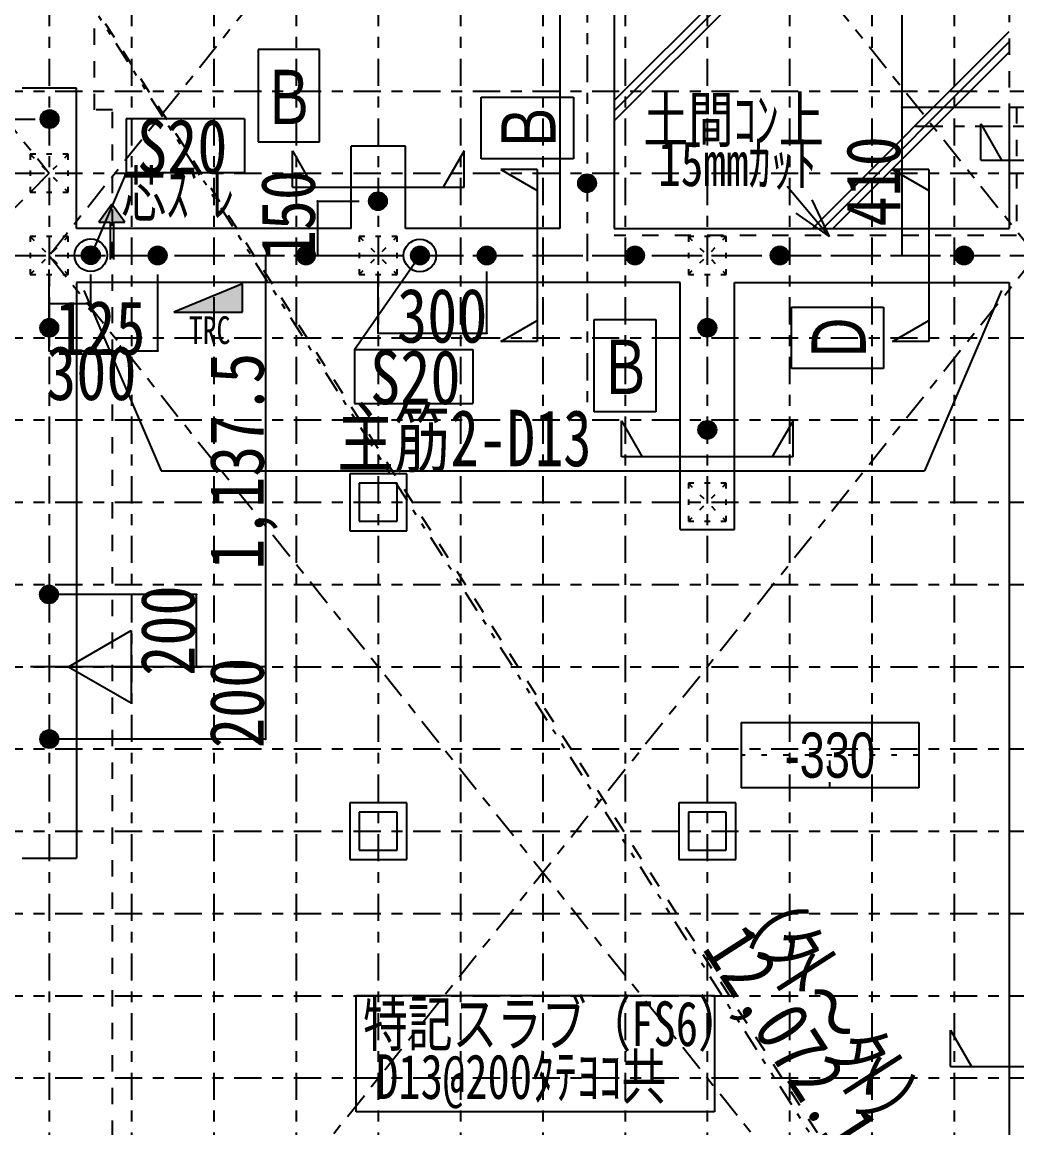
# Model space of a CAD drawing. Header units: millimetres. Extents: x 2414 to 2906, y 1861 to 2205.
# Drawn here: x 2595.8 to 2650.9, y 1960 to 2021.2 of the extents above; entities that cross this region are included whole.
import ezdxf
from ezdxf.enums import TextEntityAlignment as Align

# ---------------------------------------------------------------- set-up
doc = ezdxf.new("R2010")
doc.units = ezdxf.units.MM
for name, pattern in [('jw-line02', [1.2, 0.3, -0.6, 0.3]), ('jw-line03', [9.000000000000002, 0.8999999999999999, -0.8999999999999999, 0.8999999999999999, -0.8999999999999999, 0.8999999999999999, -0.8999999999999999, 0.8999999999999999, -0.8999999999999999, 0.8999999999999999, -0.8999999999999999]), ('jw-line05', [4.800000000000001, 1.5, -0.6, 0.6, -0.6, 1.5]), ('jw-line07', [4.8, 1.2, -0.6, 0.3, -0.6, 0.3, -0.6, 1.2]), ('jw-line09', [1.2, 0.3, -0.8999999999999999]), ('jw-lineS01', [0])]:
    doc.linetypes.add(name, pattern=pattern)
for name, color, linetype in [('8-0', 7, 'Continuous'), ('8-1', 7, 'Continuous'), ('8-2', 7, 'Continuous'), ('8-3', 7, 'Continuous'), ('8-4', 7, 'Continuous'), ('8-9', 7, 'Continuous'), ('8-A', 7, 'Continuous'), ('8-B', 7, 'Continuous'), ('8-C', 7, 'Continuous'), ('8-D', 7, 'Continuous'), ('8-F', 7, 'Continuous'), ('F-4', 7, 'Continuous')]:
    doc.layers.add(name, color=color, linetype=linetype)
doc.styles.add('HGｺﾞｼｯｸM', font='', dxfattribs={"height": 0.2})
doc.styles.add('ＭＳ ゴシック', font='', dxfattribs={"height": 0.2})
doc.styles.get('HGｺﾞｼｯｸM').set_extended_font_data('HGｺﾞｼｯｸM')
doc.styles.get('ＭＳ ゴシック').set_extended_font_data('MS Gothic')

msp = doc.modelspace()

# ---------------------------------------------------------------- linework, layer by layer
at = {"layer": '8-0', "color": 7, "linetype": 'jw-line03'}
for p, q in [((2653.431845929085, 1938.548312169221), (2523.031845929085, 2141.748312169218)), ((2650.431845929086, 2036.498312169216), (2650.431845929086, 2016.498312169216))]:
    msp.add_line(p, q, dxfattribs=at)
at = {"layer": '8-0', "color": 7, "linetype": 'jw-line07'}
msp.add_line((2651.931845929085, 1940.048312169221), (2524.531845929085, 2140.248312169218), dxfattribs=at)
at = {"layer": '8-0', "color": 7, "linetype": 'jw-line05'}
for p, q in [((2524.531845929086, 2103.848312169216), (2597.331845929084, 2012.848312169216)), ((2651.931845929085, 2076.548312169217), (2597.331845929085, 2008.298312169217)), ((2597.331845929085, 2076.548312169217), (2651.93184592908, 2008.298312169217)), ((2597.331845929084, 2012.848312169216), (2524.531845929085, 1940.048312169217)), ((2597.331845929091, 1940.048312169222), (2651.931845929085, 2008.298312169215)), ((2597.331845929085, 2008.298312169217), (2651.931845929089, 1940.048312169221))]:
    msp.add_line(p, q, dxfattribs=at)
at = {"layer": '8-0', "color": 4, "linetype": 'Continuous'}
for p, q in [((2644.49918327336, 2036.498312169216), (2644.49918327336, 2016.498312169216)), ((2644.49918327336, 2016.498312169216), (2649.931845929085, 2016.498312169216)), ((2644.49918327336, 2016.498312169216), (2644.49918327336, 2008.298312169217)), ((2612.178321479536, 2011.298312177709), (2612.178321479536, 2008.298312288596)), ((2609.297112175499, 2008.298312169217), (2609.297112175499, 1985.548312169221)), ((2599.631845726908, 2005.626893353984), (2597.331845988751, 2005.626893353984)), ((2605.47984113362, 1989.548312169995), (2597.81184592965, 1989.548312169995)), ((2605.47984113362, 1985.548312169221), (2605.47984113362, 1989.548312169995)), ((2609.297112175499, 1985.548312169221), (2597.831845929085, 1985.548312169221)), ((2609.297112175499, 1985.548312169221), (2609.297112175499, 1981.548312168446)), ((2609.297112175499, 1981.548312168446), (2597.831845928522, 1981.548312168446))]:
    msp.add_line(p, q, dxfattribs=at)
at = {"layer": '8-0', "color": 212, "linetype": 'Continuous'}
for p, q in [((2598.831845930246, 2017.548312167991), (2595.831845930246, 2017.548312167991)), ((2617.031845929085, 2014.348312169216), (2614.031845929085, 2014.348312169216))]:
    msp.add_line(p, q, dxfattribs=at)
at = {"layer": '8-0', "color": 7, "linetype": 'Continuous'}
for p, q in [((2638.153099904608, 2012.126606836534), (2640.489878815357, 2009.341742174552)), ((2640.489878815357, 2009.341742174552), (2639.538987726441, 2011.38093469538)), ((2640.489878815357, 2009.341742174552), (2638.646786715706, 2010.632289156341)), ((2599.251193090485, 2006.354016435892), (2603.52717708443, 1996.385383371276)), ((2650.012498767687, 2006.35401643589), (2645.736514773743, 1996.385383371276))]:
    msp.add_line(p, q, dxfattribs=at)
for p in [(2644.49918327336, 2016.498312169216), (2612.178321479536, 2011.298312177709), (2609.297112175499, 2008.298312169217), (2612.178321479536, 2008.29831216922), (2612.178321479536, 2008.298312169211), (2644.49918327336, 2008.298312169217), (2599.631845747001, 2005.626893353984), (2605.47984113362, 1989.548312169995), (2605.47984113362, 1985.548312169221), (2609.297112175499, 1985.548312169221), (2609.297112175499, 1981.548312168446)]:
    msp.add_point(p, dxfattribs=at)
at = {"layer": '8-2', "color": 1, "linetype": 'jw-lineS01'}
for p, q in [((2608.127089279158, 2015.867919260844), (2601.587915146048, 2015.867919260844)), ((2614.225073910783, 2003.106713236884), (2620.764248043893, 2003.106713236884))]:
    msp.add_line(p, q, dxfattribs=at)
at = {"layer": '8-2', "color": 1, "linetype": 'Continuous'}
for p, q in [((2601.587915146048, 2015.867919260844), (2601.587915146048, 2012.867919260844)), ((2608.127089279158, 2015.867919260844), (2608.127089279158, 2012.867919260844)), ((2601.587915146048, 2012.867919260844), (2599.631845687339, 2008.298312169217)), ((2608.127089279158, 2012.867919260844), (2601.587915146048, 2012.867919260844)), ((2614.225073910783, 2003.106713236884), (2617.831845650135, 2008.298312169217)), ((2614.225073910783, 2003.106713236884), (2614.225073910783, 2000.106713236884)), ((2620.764248043893, 2003.106713236884), (2620.764248043893, 2000.106713236884)), ((2614.225073910783, 2000.106713236884), (2620.764248043893, 2000.106713236884))]:
    msp.add_line(p, q, dxfattribs=at)
at = {"layer": '8-2', "color": 3, "linetype": 'Continuous'}
for p, q in [((2598.401845929082, 1985.548312169221), (2601.865967611386, 1987.548314879277)), ((2601.865967611386, 1987.548314879277), (2601.865967611386, 1983.548274464106)), ((2598.401845929082, 1985.548312169221), (2601.865967611386, 1983.548274464106))]:
    msp.add_line(p, q, dxfattribs=at)
at = {"layer": '8-2', "color": 212, "linetype": 'Continuous'}
msp.add_line((2601.865967611386, 1985.548312169221), (2596.297228836331, 1985.548312169221), dxfattribs=at)
at = {"layer": '8-3', "color": 2, "linetype": 'jw-line02'}
for p, q in [((2598.381845929085, 2013.898312169217), (2596.281845929085, 2013.898312169217)), ((2596.281845929085, 2013.898312169217), (2596.281845929085, 2011.798312169217)), ((2596.281845929085, 2011.798312169217), (2598.381845929085, 2013.898312169217)), ((2596.281845929085, 2013.898312169217), (2598.381845929085, 2011.798312169217)), ((2598.381845929085, 2011.798312169217), (2598.381845929085, 2013.898312169217)), ((2596.281845929085, 2011.798312169217), (2598.381845929085, 2011.798312169217)), ((2598.381845929085, 2009.348312169216), (2596.281845929085, 2009.348312169216)), ((2596.281845929085, 2009.348312169216), (2596.281845929085, 2007.248312169218)), ((2596.281845929085, 2007.248312169218), (2598.381845929085, 2009.348312169216)), ((2596.281845929085, 2009.348312169216), (2598.381845929085, 2007.248312169218)), ((2598.381845929085, 2007.248312169218), (2598.381845929085, 2009.348312169216)), ((2616.581845929085, 2009.348312169216), (2614.481845929085, 2009.348312169216)), ((2614.481845929085, 2009.348312169216), (2614.481845929085, 2007.248312169218)), ((2614.481845929085, 2007.248312169218), (2616.581845929085, 2009.348312169216)), ((2614.481845929085, 2009.348312169216), (2616.581845929085, 2007.248312169218)), ((2616.581845929085, 2007.248312169218), (2616.581845929085, 2009.348312169216)), ((2634.781845929085, 2009.348312169216), (2632.681845929086, 2009.348312169216)), ((2632.681845929086, 2009.348312169216), (2632.681845929086, 2007.248312169218)), ((2632.681845929086, 2007.248312169218), (2634.781845929085, 2009.348312169216)), ((2632.681845929086, 2009.348312169216), (2634.781845929085, 2007.248312169218)), ((2634.781845929085, 2007.248312169218), (2634.781845929085, 2009.348312169216)), ((2596.281845929085, 2007.248312169218), (2598.381845929085, 2007.248312169218)), ((2614.481845929085, 2007.248312169218), (2616.581845929085, 2007.248312169218)), ((2632.681845929086, 2007.248312169218), (2634.781845929085, 2007.248312169218)), ((2634.781845929085, 1995.698312169217), (2632.681845929086, 1995.698312169217)), ((2632.681845929086, 1995.698312169217), (2632.681845929086, 1993.598312169216)), ((2632.681845929086, 1993.598312169216), (2634.781845929085, 1995.698312169217)), ((2632.681845929086, 1995.698312169217), (2634.781845929085, 1993.598312169216)), ((2634.781845929085, 1993.598312169216), (2634.781845929085, 1995.698312169217)), ((2632.681845929086, 1993.598312169216), (2634.781845929085, 1993.598312169216))]:
    msp.add_line(p, q, dxfattribs=at)
at = {"layer": '8-3', "color": 3, "linetype": 'Continuous'}
for p, q in [((2635.595525021843, 1982.459808679637), (2645.42249464312, 1982.459808679637)), ((2635.595525021843, 1982.459808679637), (2635.595525021843, 1978.85358155701)), ((2635.595525021843, 1982.459808679637), (2645.42249464312, 1982.459808679637)), ((2635.595525021843, 1982.459808679637), (2635.595525021843, 1978.85358155701)), ((2635.595525021843, 1982.459808679637), (2645.42249464312, 1982.459808679637)), ((2635.595525021843, 1982.459808679637), (2635.595525021843, 1978.85358155701)), ((2635.595525021843, 1982.459808679637), (2645.42249464312, 1982.459808679637)), ((2635.595525021843, 1982.459808679637), (2635.595525021843, 1978.85358155701)), ((2645.42249464312, 1982.459808679637), (2645.42249464312, 1978.85358155701)), ((2645.42249464312, 1982.459808679637), (2645.42249464312, 1978.85358155701)), ((2645.42249464312, 1982.459808679637), (2645.42249464312, 1978.85358155701)), ((2645.42249464312, 1982.459808679637), (2645.42249464312, 1978.85358155701)), ((2645.42249464312, 1978.85358155701), (2635.595525021843, 1978.85358155701)), ((2645.42249464312, 1978.85358155701), (2635.595525021843, 1978.85358155701)), ((2645.42249464312, 1978.85358155701), (2635.595525021843, 1978.85358155701)), ((2645.42249464312, 1978.85358155701), (2635.595525021843, 1978.85358155701))]:
    msp.add_line(p, q, dxfattribs=at)
at = {"layer": '8-3', "color": 3, "linetype": 'jw-line09'}
for p, q in [((2640.509009832482, 1978.85358155701), (2640.509009832482, 1982.459808679637)), ((2640.509009832482, 1978.85358155701), (2640.509009832482, 1982.459808679637)), ((2640.509009832482, 1978.85358155701), (2640.509009832482, 1982.459808679637)), ((2640.509009832482, 1978.85358155701), (2640.509009832482, 1982.459808679637)), ((2645.42249464312, 1980.656695118322), (2635.595525021843, 1980.656695118322)), ((2645.42249464312, 1980.656695118322), (2635.595525021843, 1980.656695118322)), ((2645.42249464312, 1980.656695118322), (2635.595525021843, 1980.656695118322)), ((2645.42249464312, 1980.656695118322), (2635.595525021843, 1980.656695118322))]:
    msp.add_line(p, q, dxfattribs=at)
at = {"layer": '8-4', "color": 212, "linetype": 'jw-line03'}
for p, q in [((2599.831845803865, 2016.348312169167), (2599.831845803865, 2106.348312043995)), ((2600.831845929033, 2016.348312169167), (2599.831845803865, 2016.348312169167)), ((2600.831845929033, 1941.548312169221), (2600.831845929033, 2016.348312169167))]:
    msp.add_line(p, q, dxfattribs=at)
at = {"layer": '8-4', "color": 212, "linetype": 'Continuous'}
for p, q in [((2625.581845929084, 2058.948312169218), (2625.581845929084, 2009.798312169217)), ((2628.581845929084, 2058.948312169218), (2628.581845929084, 2009.798312169217)), ((2598.831845929085, 2009.798312169217), (2598.831845929085, 2017.548312167991)), ((2650.431845929085, 2016.498312169216), (2650.431845929085, 2009.798312169217)), ((2650.431845929085, 2016.498312169216), (2653.431845929085, 2016.498312169216)), ((2614.031845929085, 2009.798312169217), (2614.031845929085, 2014.348312169216)), ((2617.031845929085, 2009.798312169217), (2617.031845929085, 2014.348312169216)), ((2614.031845929085, 2009.798312169217), (2598.831845929085, 2009.798312169217)), ((2625.581845929084, 2009.798312169217), (2617.031845929085, 2009.798312169217)), ((2628.581845929084, 2009.798312169217), (2650.431845929085, 2009.798312169217)), ((2632.231845929084, 2006.798312169217), (2598.831845929085, 2006.798312169217)), ((2598.831845929085, 2006.798312169217), (2598.831845929085, 1974.948312169215)), ((2632.231845929084, 1993.148312169216), (2632.231845929084, 2006.798312169217)), ((2635.231845929084, 2006.798312169217), (2650.431845929085, 2006.798312169217)), ((2635.231845929084, 1993.148312169216), (2635.231845929084, 2006.798312169217)), ((2650.431845929085, 2006.798312169217), (2650.431845929085, 1941.548312169221)), ((2632.231845929084, 1993.148312169216), (2635.231845929084, 1993.148312169216)), ((2595.831845929085, 1974.948312169215), (2598.831845929085, 1974.948312169215))]:
    msp.add_line(p, q, dxfattribs=at)
at = {"layer": '8-4', "color": 4, "linetype": 'Continuous'}
for p, q in [((2628.581845929084, 2016.871577422547), (2650.431845929086, 2038.711577422547)), ((2628.581845929084, 2016.305891997602), (2650.431845929086, 2038.1458919976)), ((2628.581845929084, 2015.740206572668), (2650.431845929086, 2037.580206572665)), ((2639.547095610336, 2009.798312169217), (2650.431845929086, 2020.683062487965)), ((2640.11278103528, 2009.798312169217), (2650.431845929086, 2020.117377063019)), ((2640.678466460215, 2009.798312169217), (2650.431845929086, 2019.551691638083)), ((2615.531845911976, 2003.997871169749), (2621.531845929085, 2003.997871169749)), ((2597.331845971641, 2003.030629536367), (2603.331845988751, 2003.030629536367))]:
    msp.add_line(p, q, dxfattribs=at)
at = {"layer": '8-4', "color": 14, "linetype": 'Continuous'}
for p, q in [((2600.800312801879, 2011.136868429528), (2600.08031280188, 2010.136868429528)), ((2601.520312801879, 2010.136868429528), (2600.800312801879, 2011.136868429528)), ((2600.08031280188, 2010.136868429528), (2600.700312801879, 2010.136868429528)), ((2600.700312801879, 2010.136868429528), (2600.700312801879, 2008.070626899859)), ((2600.90031280188, 2010.136868429528), (2601.520312801879, 2010.136868429528)), ((2600.90031280188, 2008.070626899859), (2600.90031280188, 2010.136868429528))]:
    msp.add_line(p, q, dxfattribs=at)
at = {"layer": '8-4', "color": 7, "linetype": 'Continuous'}
for p in [(2612.219648359443, 2008.298312228904), (2612.219648359443, 2008.298312228904), (2597.331845988751, 2005.626893353984), (2615.531845929085, 2003.997871169749), (2621.531845929085, 2003.997871169749), (2597.331845971643, 2003.030629536367), (2603.331845988751, 2003.030629536367)]:
    msp.add_point(p, dxfattribs=at)
at = {"layer": '8-4', "color": 14, "linetype": 'Continuous', "true_color": 0xaa0000}
for points in [[(2600.90031280188, 2010.136868429528), (2600.800312801879, 2011.136868429528), (2600.08031280188, 2010.136868429528)], [(2600.90031280188, 2010.136868429528), (2601.520312801879, 2010.136868429528), (2600.800312801879, 2011.136868429528)]]:
    msp.add_solid(points, dxfattribs=at)
at = {"layer": '8-9', "color": 4, "linetype": 'jw-line05'}
for p, q in [((2597.331845929085, 2157.786674356651), (2597.331845929085, 1920.180434611356)), ((2597.331845929084, 2157.786674356651), (2597.331845929084, 1920.180434611356)), ((2615.531845929085, 2157.786674356651), (2615.531845929085, 1920.180434611356)), ((2633.731845929084, 2157.786674356651), (2633.731845929084, 1920.180434611356)), ((2627.081845929084, 2075.489831637578), (2627.081845929084, 2000.002503740675)), ((2645.25038803236, 2015.448312169213), (2716.590583035314, 2015.448312169213)), ((2501.964680258223, 2012.848312169216), (2716.590583035314, 2012.848312169216)), ((2592.337926471558, 2008.298312169217), (2716.590583035314, 2008.298312169217)), ((2501.964680258223, 1994.648312169216), (2716.590583035314, 1994.648312169216)), ((2501.964680258223, 1994.648312169216), (2716.590583035314, 1994.648312169216)), ((2501.964680258223, 1976.448312169215), (2716.590583035314, 1976.448312169215))]:
    msp.add_line(p, q, dxfattribs=at)
at = {"layer": '8-9', "color": 8, "linetype": 'jw-line05'}
for p, q in [((2601.881845929084, 2157.786674356651), (2601.881845929084, 1920.180434611356)), ((2606.431845929084, 2157.786674356651), (2606.431845929084, 1920.180434611356)), ((2610.981845929084, 2157.786674356651), (2610.981845929084, 1920.180434611356)), ((2620.081845929083, 2157.786674356651), (2620.081845929083, 1920.180434611356)), ((2624.631845929083, 2157.786674356651), (2624.631845929083, 1920.180434611356)), ((2629.181845929086, 2157.786674356651), (2629.181845929086, 1920.180434611356)), ((2629.181845929082, 2157.786674356651), (2629.181845929082, 1920.180434611356)), ((2638.281845929083, 2157.786674356651), (2638.281845929083, 1920.180434611356)), ((2642.831845929083, 2157.786674356651), (2642.831845929083, 1920.180434611356)), ((2647.381845929084, 2157.786674356651), (2647.381845929084, 1920.180434611356)), ((2501.964680258223, 2017.398312169216), (2716.590583035314, 2017.398312169216)), ((2501.964680258223, 2008.298312169217), (2716.590583035314, 2008.298312169217)), ((2501.964680258223, 2003.748312169218), (2716.590583035314, 2003.748312169218)), ((2501.964680258223, 1999.198312169215), (2716.590583035314, 1999.198312169215)), ((2501.964680258223, 1990.098312169216), (2716.590583035314, 1990.098312169216)), ((2501.964680258223, 1985.548312169221), (2716.590583035314, 1985.548312169221)), ((2501.964680258223, 1980.998312169214), (2716.590583035314, 1980.998312169214)), ((2501.964680258223, 1971.898312169216), (2716.590583035314, 1971.898312169216)), ((2501.964680258223, 1967.348312169213), (2716.590583035314, 1967.348312169213)), ((2501.964680258223, 1962.798312169213), (2716.590583035314, 1962.798312169213))]:
    msp.add_line(p, q, dxfattribs=at)
at = {"layer": '8-A', "color": 7, "linetype": 'jw-line03'}
for p, q in [((2650.82625229517, 2016.498312169216), (2650.82625229517, 2009.403905803122)), ((2650.82625229517, 2009.403905803122), (2628.581845929084, 2009.403905803122))]:
    msp.add_line(p, q, dxfattribs=at)
at = {"layer": '8-B', "color": 7, "linetype": 'Continuous'}
msp.add_line((2603.52717708443, 1996.385383371276), (2645.736514773743, 1996.385383371276), dxfattribs=at)
at = {"layer": '8-C', "color": 7, "linetype": 'Continuous'}
for p, q in [((2612.281845929081, 2019.686539237522), (2608.881845929083, 2019.686539237522)), ((2608.881845929083, 2019.686539237522), (2608.881845929083, 2014.586539237524)), ((2612.281845929081, 2014.586539237524), (2612.281845929081, 2019.686539237522)), ((2621.220663810055, 2013.650133347542), (2621.220663810055, 2017.05013334754)), ((2621.220663810055, 2017.05013334754), (2626.320663810053, 2017.05013334754)), ((2626.320663810053, 2017.05013334754), (2626.320663810053, 2013.650133347542)), ((2608.881845929083, 2014.586539237524), (2612.281845929081, 2014.586539237524)), ((2626.320663810053, 2013.650133347542), (2621.220663810055, 2013.650133347542)), ((2638.379493645108, 2002.048312169221), (2638.379493645108, 2005.448312169218)), ((2638.379493645108, 2005.448312169218), (2643.479493645106, 2005.448312169218)), ((2643.479493645106, 2005.448312169218), (2643.479493645106, 2002.048312169221)), ((2627.481845929088, 1999.650664452423), (2627.481845929088, 2004.750664452421)), ((2627.481845929088, 2004.750664452421), (2630.881845929086, 2004.750664452421)), ((2630.881845929086, 2004.750664452421), (2630.881845929086, 1999.650664452423)), ((2643.479493645106, 2002.048312169221), (2638.379493645108, 2002.048312169221)), ((2630.881845929086, 1999.650664452423), (2627.481845929088, 1999.650664452423)), ((2614.311566366332, 1967.360265776093), (2634.121523506433, 1967.360265776093)), ((2614.311566366332, 1960.930909139192), (2614.311566366332, 1967.360265776093)), ((2634.121523506433, 1967.360265776093), (2634.121523506433, 1960.930909139192)), ((2634.121523506433, 1960.930909139192), (2614.311566366332, 1960.930909139192))]:
    msp.add_line(p, q, dxfattribs=at)
at = {"layer": '8-C', "color": 3, "linetype": 'Continuous'}
for p, q in [((2648.857606999165, 2013.576448525978), (2648.857606999165, 2015.576448525978)), ((2648.857606999165, 2015.576448525978), (2650.012307537545, 2013.576448525978)), ((2610.781845929085, 2014.087185724266), (2611.936546467465, 2012.087185724266)), ((2610.781845929085, 2012.087185724266), (2610.781845929085, 2014.087185724266)), ((2620.281845929085, 2014.087185724266), (2619.127145390705, 2012.087185724266)), ((2620.281845929085, 2012.087185724266), (2620.281845929085, 2014.087185724266)), ((2648.857606999165, 2013.576448525978), (2656.681845929083, 2013.576448525978)), ((2622.312338899152, 2013.048312169217), (2624.312338899152, 2011.893611630837)), ((2624.312338899152, 2013.048312169217), (2622.312338899152, 2013.048312169217)), ((2624.312338899152, 2013.048312169217), (2624.312338899152, 2003.548312169217)), ((2643.978847158365, 2013.048312169217), (2645.978847158365, 2011.893611630837)), ((2645.978847158365, 2013.048312169217), (2643.978847158365, 2013.048312169217)), ((2645.978847158365, 2013.048312169217), (2645.978847158365, 2003.548312169217)), ((2610.781845929085, 2012.087185724266), (2620.281845929085, 2012.087185724266)), ((2622.312338899152, 2003.548312169217), (2624.312338899152, 2004.703012707597)), ((2643.978847158365, 2003.548312169217), (2645.978847158365, 2004.703012707597)), ((2624.312338899152, 2003.548312169217), (2622.312338899152, 2003.548312169217)), ((2645.978847158365, 2003.548312169217), (2643.978847158365, 2003.548312169217)), ((2628.981845929084, 1999.151310939165), (2630.136546467464, 1997.151310939165)), ((2628.981845929084, 1997.151310939165), (2628.981845929084, 1999.151310939165)), ((2638.481845929084, 1999.151310939165), (2637.327145390704, 1997.151310939165)), ((2638.481845929084, 1997.151310939165), (2638.481845929084, 1999.151310939165)), ((2638.481845929084, 1997.151310939165), (2628.981845929084, 1997.151310939165)), ((2647.181845929083, 1963.43202804328), (2647.181845929083, 1965.43202804328)), ((2647.181845929083, 1965.43202804328), (2648.336546467463, 1963.43202804328)), ((2647.181845929083, 1963.43202804328), (2656.681845929083, 1963.43202804328))]:
    msp.add_line(p, q, dxfattribs=at)
at = {"layer": '8-D', "color": 7, "linetype": 'Continuous'}
for p, q in [((2617.106845929085, 1996.223312169216), (2613.956845929085, 1996.223312169216)), ((2613.956845929085, 1996.223312169216), (2613.956845929085, 1993.073312169217)), ((2617.106845929085, 1993.073312169217), (2617.106845929085, 1996.223312169216)), ((2616.581845929085, 1995.698312169217), (2614.481845929085, 1995.698312169217)), ((2614.481845929085, 1995.698312169217), (2614.481845929085, 1993.598312169216)), ((2616.581845929085, 1993.598312169216), (2616.581845929085, 1995.698312169217)), ((2614.481845929085, 1993.598312169216), (2616.581845929085, 1993.598312169216)), ((2613.956845929085, 1993.073312169217), (2617.106845929085, 1993.073312169217)), ((2617.106845929085, 1978.023312169217), (2613.956845929085, 1978.023312169217)), ((2613.956845929085, 1978.023312169217), (2613.956845929085, 1974.873312169218)), ((2617.106845929085, 1974.873312169218), (2617.106845929085, 1978.023312169217)), ((2635.306845929086, 1978.023312169217), (2632.156845929085, 1978.023312169217)), ((2632.156845929085, 1978.023312169217), (2632.156845929085, 1974.873312169218)), ((2635.306845929086, 1974.873312169218), (2635.306845929086, 1978.023312169217)), ((2616.581845929085, 1977.498312169218), (2614.481845929085, 1977.498312169218)), ((2614.481845929085, 1977.498312169218), (2614.481845929085, 1975.398312169217)), ((2616.581845929085, 1975.398312169217), (2616.581845929085, 1977.498312169218)), ((2634.781845929085, 1977.498312169218), (2632.681845929086, 1977.498312169218)), ((2632.681845929086, 1977.498312169218), (2632.681845929086, 1975.398312169217)), ((2634.781845929085, 1975.398312169217), (2634.781845929085, 1977.498312169218)), ((2614.481845929085, 1975.398312169217), (2616.581845929085, 1975.398312169217)), ((2632.681845929086, 1975.398312169217), (2634.781845929085, 1975.398312169217)), ((2613.956845929085, 1974.873312169218), (2617.106845929085, 1974.873312169218)), ((2632.156845929085, 1974.873312169218), (2635.306845929086, 1974.873312169218))]:
    msp.add_line(p, q, dxfattribs=at)
at = {"layer": '8-F', "color": 4, "linetype": 'Continuous'}
for p, q in [((2592.001196238423, 2015.848312183583), (2596.553754281101, 2015.848312183583)), ((2592.001196238423, 2012.848312294459), (2596.553754281101, 2012.848312294459)), ((2592.001196238423, 2012.848312175093), (2596.553754281101, 2012.848312175093)), ((2592.001196238423, 2012.848312175084), (2596.553754281101, 2012.848312175084)), ((2612.178321479536, 2011.298312177709), (2614.481845929087, 2011.298312177709)), ((2612.178321479536, 2008.298312288585), (2614.481845929087, 2008.298312288585)), ((2612.178321479536, 2008.29831216922), (2614.481845929087, 2008.29831216922)), ((2612.178321479536, 2008.298312169211), (2614.481845929087, 2008.298312169211)), ((2597.331845929061, 2004.28173855747), (2597.331845929061, 2007.520220527074)), ((2597.331845988751, 2003.030629536367), (2597.331845988751, 2007.242632634475)), ((2599.631845726908, 2005.626893353984), (2599.631845726908, 2007.242632634475)), ((2603.331845988751, 2003.030629536367), (2603.331845988751, 2007.242632634475)), ((2615.531845929085, 2003.997871169749), (2615.531845929085, 2007.418123651755)), ((2621.531845929085, 2003.997871169749), (2621.531845929085, 2007.418123651752))]:
    msp.add_line(p, q, dxfattribs=at)
at = {"layer": '8-F', "color": 1, "linetype": 'Continuous', "true_color": 0xff0000}
for points, const_width in [([(2597.60184593021, 2015.848312167979, 1), (2597.10184593021, 2015.848312167979, 1)], 0.4999999999999999), ([(2597.601845930206, 2015.848312167979, 1), (2597.101845930206, 2015.848312167979, 1)], 0.4999999999999999), ([(2597.60184593021, 2015.848312167979, 1), (2597.10184593021, 2015.848312167979, 1)], 0.4999999999999999), ([(2597.601845930206, 2015.848312167979, 1), (2597.101845930206, 2015.848312167979, 1)], 0.4999999999999999), ([(2597.601845930253, 2015.848312167987, 1), (2597.101845930253, 2015.848312167987, 1)], 0.5000000000000002), ([(2597.60184593025, 2015.848312167987, 1), (2597.10184593025, 2015.848312167987, 1)], 0.5000000000000001), ([(2597.601845930253, 2015.848312167987, 1), (2597.101845930253, 2015.848312167987, 1)], 0.5000000000000002), ([(2597.60184593025, 2015.848312167987, 1), (2597.10184593025, 2015.848312167987, 1)], 0.5000000000000001), ([(2627.331845929647, 2012.298312169992, 1), (2626.831845929647, 2012.298312169992, 1)], 0.4999999999999999), ([(2627.331845929647, 2012.298312169988, 1), (2626.831845929647, 2012.298312169988, 1)], 0.4999999999999999), ([(2627.331845929647, 2012.298312169992, 1), (2626.831845929647, 2012.298312169992, 1)], 0.4999999999999999), ([(2627.331845929649, 2012.298312169988, 1), (2626.831845929649, 2012.298312169988, 1)], 0.4999999999999999), ([(2627.331845929656, 2012.298312170036, 1), (2626.831845929656, 2012.298312170036, 1)], 0.5000000000000001), ([(2627.331845929656, 2012.298312170032, 1), (2626.831845929656, 2012.298312170032, 1)], 0.4999999999999999), ([(2627.331845929656, 2012.298312170036, 1), (2626.831845929656, 2012.298312170036, 1)], 0.5000000000000001), ([(2627.331845929656, 2012.298312170032, 1), (2626.831845929656, 2012.298312170032, 1)], 0.4999999999999999), ([(2615.761845927967, 2011.298312167972, 1), (2615.261845927967, 2011.298312167972, 1)], 0.4999999999999998), ([(2615.761845927971, 2011.298312167972, 1), (2615.261845927971, 2011.298312167972, 1)], 0.4999999999999999), ([(2615.761845927967, 2011.298312167972, 1), (2615.261845927967, 2011.298312167972, 1)], 0.4999999999999998), ([(2615.761845927971, 2011.298312167972, 1), (2615.261845927971, 2011.298312167972, 1)], 0.4999999999999999), ([(2615.761845927924, 2011.298312167979, 1), (2615.261845927924, 2011.298312167979, 1)], 0.5000000000000003), ([(2615.761845927927, 2011.298312167979, 1), (2615.261845927927, 2011.298312167979, 1)], 0.5000000000000001), ([(2615.761845927924, 2011.298312167979, 1), (2615.261845927924, 2011.298312167979, 1)], 0.5000000000000003), ([(2615.761845927927, 2011.298312167979, 1), (2615.261845927927, 2011.298312167979, 1)], 0.5000000000000001), ([(2599.881845709843, 2008.312043552974, 1), (2599.381845709843, 2008.312043552974, 1)], 0.4999999999999998), ([(2603.581845929093, 2008.298312497899, 1), (2603.081845929093, 2008.298312497899, 1)], 0.5000000000000001), ([(2603.581845929093, 2008.298312497899, 1), (2603.081845929093, 2008.298312497899, 1)], 0.5000000000000001), ([(2603.581845929093, 2008.298312497899, 1), (2603.081845929093, 2008.298312497899, 1)], 0.5000000000000001), ([(2611.78184592831, 2008.298312169781, 1), (2611.28184592831, 2008.298312169781, 1)], 0.4999999999999999), ([(2611.781845928313, 2008.298312169781, 1), (2611.281845928313, 2008.298312169781, 1)], 0.4999999999999999), ([(2611.78184592831, 2008.298312169781, 1), (2611.28184592831, 2008.298312169781, 1)], 0.4999999999999999), ([(2611.781845928313, 2008.298312169783, 1), (2611.281845928313, 2008.298312169783, 1)], 0.4999999999999999), ([(2611.781845928266, 2008.29831216979, 1), (2611.281845928266, 2008.29831216979, 1)], 0.5000000000000001), ([(2611.78184592827, 2008.29831216979, 1), (2611.28184592827, 2008.29831216979, 1)], 0.4999999999999999), ([(2611.781845928266, 2008.29831216979, 1), (2611.281845928266, 2008.29831216979, 1)], 0.5000000000000001), ([(2611.78184592827, 2008.29831216979, 1), (2611.28184592827, 2008.29831216979, 1)], 0.4999999999999999), ([(2618.081845650135, 2008.298312169497, 1), (2617.581845650135, 2008.298312169497, 1)], 0.5000000000000003), ([(2618.081845650135, 2008.298312169497, 1), (2617.581845650135, 2008.298312169497, 1)], 0.5000000000000003), ([(2618.081845650135, 2008.298312169497, 1), (2617.581845650135, 2008.298312169497, 1)], 0.5000000000000003), ([(2621.781845929089, 2008.298312498176, 1), (2621.281845929089, 2008.298312498176, 1)], 0.5000000000000002), ([(2621.781845929089, 2008.298312498176, 1), (2621.281845929089, 2008.298312498176, 1)], 0.5000000000000002), ([(2621.781845929089, 2008.298312498176, 1), (2621.281845929089, 2008.298312498176, 1)], 0.5000000000000002), ([(2629.981845928309, 2008.298312169781, 1), (2629.481845928309, 2008.298312169781, 1)], 0.4999999999999999), ([(2629.981845928313, 2008.298312169781, 1), (2629.481845928313, 2008.298312169781, 1)], 0.4999999999999999), ([(2629.981845928309, 2008.298312169781, 1), (2629.481845928309, 2008.298312169781, 1)], 0.4999999999999999), ([(2629.981845928313, 2008.298312169783, 1), (2629.481845928313, 2008.298312169783, 1)], 0.4999999999999999), ([(2629.981845928266, 2008.29831216979, 1), (2629.481845928266, 2008.29831216979, 1)], 0.5000000000000001), ([(2629.981845928269, 2008.29831216979, 1), (2629.481845928269, 2008.29831216979, 1)], 0.4999999999999999), ([(2629.981845928266, 2008.29831216979, 1), (2629.481845928266, 2008.29831216979, 1)], 0.5000000000000001), ([(2629.981845928269, 2008.29831216979, 1), (2629.481845928269, 2008.29831216979, 1)], 0.4999999999999999), ([(2637.981845929859, 2008.298312168657, 1), (2637.481845929859, 2008.298312168657, 1)], 0.4999999999999999), ([(2637.981845929856, 2008.298312168657, 1), (2637.481845929856, 2008.298312168657, 1)], 0.4999999999999999), ([(2637.981845929859, 2008.298312168657, 1), (2637.481845929859, 2008.298312168657, 1)], 0.4999999999999999), ([(2637.981845929856, 2008.298312168655, 1), (2637.481845929856, 2008.298312168655, 1)], 0.4999999999999999), ([(2637.981845929903, 2008.298312168648, 1), (2637.481845929903, 2008.298312168648, 1)], 0.5000000000000001), ([(2637.981845929899, 2008.298312168648, 1), (2637.481845929899, 2008.298312168648, 1)], 0.4999999999999999), ([(2637.981845929903, 2008.298312168648, 1), (2637.481845929903, 2008.298312168648, 1)], 0.5000000000000001), ([(2637.981845929899, 2008.298312168648, 1), (2637.481845929899, 2008.298312168648, 1)], 0.4999999999999999), ([(2648.181845928309, 2008.298312169779, 1), (2647.681845928309, 2008.298312169779, 1)], 0.4999999999999999), ([(2648.181845928312, 2008.298312169779, 1), (2647.681845928312, 2008.298312169779, 1)], 0.4999999999999999), ([(2648.181845928309, 2008.298312169779, 1), (2647.681845928309, 2008.298312169779, 1)], 0.4999999999999999), ([(2648.181845928312, 2008.298312169781, 1), (2647.681845928312, 2008.298312169781, 1)], 0.4999999999999999), ([(2648.181845928265, 2008.298312169788, 1), (2647.681845928265, 2008.298312169788, 1)], 0.5000000000000001), ([(2648.181845928269, 2008.298312169788, 1), (2647.681845928269, 2008.298312169788, 1)], 0.4999999999999999), ([(2648.181845928265, 2008.298312169788, 1), (2647.681845928265, 2008.298312169788, 1)], 0.5000000000000001), ([(2648.181845928269, 2008.298312169788, 1), (2647.681845928269, 2008.298312169788, 1)], 0.4999999999999999), ([(2597.581845928522, 2004.29831216844, 1), (2597.081845928522, 2004.29831216844, 1)], 0.4999999999999999), ([(2597.581845928522, 2004.298312168444, 1), (2597.081845928522, 2004.298312168444, 1)], 0.4999999999999999), ([(2597.581845928522, 2004.29831216844, 1), (2597.081845928522, 2004.29831216844, 1)], 0.4999999999999999), ([(2597.58184592852, 2004.298312168444, 1), (2597.08184592852, 2004.298312168444, 1)], 0.4999999999999999), ([(2597.581845928513, 2004.298312168397, 1), (2597.081845928513, 2004.298312168397, 1)], 0.5000000000000001), ([(2597.581845928513, 2004.2983121684, 1), (2597.081845928513, 2004.2983121684, 1)], 0.4999999999999999), ([(2597.581845928513, 2004.298312168397, 1), (2597.081845928513, 2004.298312168397, 1)], 0.5000000000000001), ([(2597.581845928513, 2004.2983121684, 1), (2597.081845928513, 2004.2983121684, 1)], 0.4999999999999999), ([(2633.981845928523, 2004.298312168442, 1), (2633.481845928523, 2004.298312168442, 1)], 0.4999999999999999), ([(2633.981845928523, 2004.298312168446, 1), (2633.481845928523, 2004.298312168446, 1)], 0.4999999999999999), ([(2633.981845928523, 2004.298312168442, 1), (2633.481845928523, 2004.298312168442, 1)], 0.4999999999999999), ([(2633.981845928521, 2004.298312168446, 1), (2633.481845928521, 2004.298312168446, 1)], 0.4999999999999999), ([(2633.981845928514, 2004.298312168398, 1), (2633.481845928514, 2004.298312168398, 1)], 0.5000000000000001), ([(2633.981845928514, 2004.298312168402, 1), (2633.481845928514, 2004.298312168402, 1)], 0.4999999999999999), ([(2633.981845928514, 2004.298312168398, 1), (2633.481845928514, 2004.298312168398, 1)], 0.5000000000000001), ([(2633.981845928514, 2004.298312168402, 1), (2633.481845928514, 2004.298312168402, 1)], 0.4999999999999999), ([(2633.981845929646, 1998.64831216999, 1), (2633.481845929646, 1998.64831216999, 1)], 0.4999999999999999), ([(2633.981845929646, 1998.648312169987, 1), (2633.481845929646, 1998.648312169987, 1)], 0.4999999999999999), ([(2633.981845929646, 1998.64831216999, 1), (2633.481845929646, 1998.64831216999, 1)], 0.4999999999999999), ([(2633.981845929648, 1998.648312169987, 1), (2633.481845929648, 1998.648312169987, 1)], 0.4999999999999999), ([(2633.981845929656, 1998.648312170034, 1), (2633.481845929656, 1998.648312170034, 1)], 0.5000000000000001), ([(2633.981845929656, 1998.64831217003, 1), (2633.481845929656, 1998.64831217003, 1)], 0.4999999999999999), ([(2633.981845929656, 1998.648312170034, 1), (2633.481845929656, 1998.648312170034, 1)], 0.5000000000000001), ([(2633.981845929656, 1998.64831217003, 1), (2633.481845929656, 1998.64831217003, 1)], 0.4999999999999999), ([(2597.56184592965, 1989.548312169995, 1), (2597.06184592965, 1989.548312169995, 1)], 0.4999999999999999), ([(2597.56184592965, 1989.548312169992, 1), (2597.06184592965, 1989.548312169992, 1)], 0.4999999999999999), ([(2597.56184592965, 1989.548312169995, 1), (2597.06184592965, 1989.548312169995, 1)], 0.4999999999999999), ([(2597.561845929651, 1989.548312169992, 1), (2597.061845929651, 1989.548312169992, 1)], 0.4999999999999999), ([(2597.561845929659, 1989.548312170039, 1), (2597.061845929659, 1989.548312170039, 1)], 0.5000000000000001), ([(2597.561845929659, 1989.548312170036, 1), (2597.061845929659, 1989.548312170036, 1)], 0.4999999999999999), ([(2597.561845929659, 1989.548312170039, 1), (2597.061845929659, 1989.548312170039, 1)], 0.5000000000000001), ([(2597.561845929659, 1989.548312170036, 1), (2597.061845929659, 1989.548312170036, 1)], 0.4999999999999999), ([(2597.581845928522, 1981.548312168446, 1), (2597.081845928522, 1981.548312168446, 1)], 0.4999999999999999), ([(2597.581845928522, 1981.548312168449, 1), (2597.081845928522, 1981.548312168449, 1)], 0.4999999999999999), ([(2597.581845928522, 1981.548312168446, 1), (2597.081845928522, 1981.548312168446, 1)], 0.4999999999999999), ([(2597.58184592852, 1981.548312168449, 1), (2597.08184592852, 1981.548312168449, 1)], 0.4999999999999999), ([(2597.581845928513, 1981.548312168402, 1), (2597.081845928513, 1981.548312168402, 1)], 0.5000000000000001), ([(2597.581845928513, 1981.548312168406, 1), (2597.081845928513, 1981.548312168406, 1)], 0.4999999999999999), ([(2597.581845928513, 1981.548312168402, 1), (2597.081845928513, 1981.548312168402, 1)], 0.5000000000000001), ([(2597.581845928513, 1981.548312168406, 1), (2597.081845928513, 1981.548312168406, 1)], 0.4999999999999999)]:
    msp.add_lwpolyline(points, format="xyb", close=True, dxfattribs=dict(at, const_width=const_width))
at = {"layer": '8-F', "color": 14, "linetype": 'Continuous'}
for centre, radius in [((2597.35184593021, 2015.848312167979), 0.4999999999999999), ((2597.351845930206, 2015.848312167979), 0.4999999999999999), ((2597.35184593021, 2015.848312167979), 0.4999999999999999), ((2597.351845930206, 2015.848312167979), 0.4999999999999999), ((2597.351845930253, 2015.848312167987), 0.5000000000000002), ((2597.35184593025, 2015.848312167987), 0.5000000000000001), ((2597.351845930253, 2015.848312167987), 0.5000000000000002), ((2597.35184593025, 2015.848312167987), 0.5000000000000001), ((2627.081845929647, 2012.298312169992), 0.4999999999999999), ((2627.081845929647, 2012.298312169988), 0.4999999999999999), ((2627.081845929647, 2012.298312169992), 0.4999999999999999), ((2627.081845929649, 2012.298312169988), 0.4999999999999999), ((2627.081845929656, 2012.298312170036), 0.5000000000000001), ((2627.081845929656, 2012.298312170032), 0.4999999999999999), ((2627.081845929656, 2012.298312170036), 0.5000000000000001), ((2627.081845929656, 2012.298312170032), 0.4999999999999999), ((2615.511845927967, 2011.298312167972), 0.4999999999999998), ((2615.511845927971, 2011.298312167972), 0.4999999999999999), ((2615.511845927967, 2011.298312167972), 0.4999999999999998), ((2615.511845927971, 2011.298312167972), 0.4999999999999999), ((2615.511845927924, 2011.298312167979), 0.5000000000000003), ((2615.511845927927, 2011.298312167979), 0.5000000000000001), ((2615.511845927924, 2011.298312167979), 0.5000000000000003), ((2615.511845927927, 2011.298312167979), 0.5000000000000001), ((2599.631845709843, 2008.312043552974), 0.8999999999999989), ((2617.831845650135, 2008.298312169497), 0.9000000000000002), ((2599.631845709843, 2008.312043552974), 0.4999999999999998), ((2603.331845929093, 2008.298312497899), 0.5000000000000001), ((2603.331845929093, 2008.298312497899), 0.5000000000000001), ((2603.331845929093, 2008.298312497899), 0.5000000000000001), ((2611.53184592831, 2008.298312169781), 0.4999999999999999), ((2611.531845928313, 2008.298312169781), 0.4999999999999999), ((2611.53184592831, 2008.298312169781), 0.4999999999999999), ((2611.531845928313, 2008.298312169783), 0.4999999999999999), ((2611.531845928266, 2008.29831216979), 0.5000000000000001), ((2611.53184592827, 2008.29831216979), 0.4999999999999999), ((2611.531845928266, 2008.29831216979), 0.5000000000000001), ((2611.53184592827, 2008.29831216979), 0.4999999999999999), ((2617.831845650135, 2008.298312169497), 0.5000000000000003), ((2617.831845650135, 2008.298312169497), 0.5000000000000003), ((2617.831845650135, 2008.298312169497), 0.5000000000000003), ((2621.531845929089, 2008.298312498176), 0.5000000000000002), ((2621.531845929089, 2008.298312498176), 0.5000000000000002), ((2621.531845929089, 2008.298312498176), 0.5000000000000002), ((2629.731845928309, 2008.298312169781), 0.4999999999999999), ((2629.731845928313, 2008.298312169781), 0.4999999999999999), ((2629.731845928309, 2008.298312169781), 0.4999999999999999), ((2629.731845928313, 2008.298312169783), 0.4999999999999999), ((2629.731845928266, 2008.29831216979), 0.5000000000000001), ((2629.731845928269, 2008.29831216979), 0.4999999999999999), ((2629.731845928266, 2008.29831216979), 0.5000000000000001), ((2629.731845928269, 2008.29831216979), 0.4999999999999999), ((2637.731845929859, 2008.298312168657), 0.4999999999999999), ((2637.731845929856, 2008.298312168657), 0.4999999999999999), ((2637.731845929859, 2008.298312168657), 0.4999999999999999), ((2637.731845929856, 2008.298312168655), 0.4999999999999999), ((2637.731845929903, 2008.298312168648), 0.5000000000000001), ((2637.731845929899, 2008.298312168648), 0.4999999999999999), ((2637.731845929903, 2008.298312168648), 0.5000000000000001), ((2637.731845929899, 2008.298312168648), 0.4999999999999999), ((2647.931845928309, 2008.298312169779), 0.4999999999999999), ((2647.931845928312, 2008.298312169779), 0.4999999999999999), ((2647.931845928309, 2008.298312169779), 0.4999999999999999), ((2647.931845928312, 2008.298312169781), 0.4999999999999999), ((2647.931845928265, 2008.298312169788), 0.5000000000000001), ((2647.931845928269, 2008.298312169788), 0.4999999999999999), ((2647.931845928265, 2008.298312169788), 0.5000000000000001), ((2647.931845928269, 2008.298312169788), 0.4999999999999999), ((2597.331845928522, 2004.29831216844), 0.4999999999999999), ((2597.331845928522, 2004.298312168444), 0.4999999999999999), ((2597.331845928522, 2004.29831216844), 0.4999999999999999), ((2597.33184592852, 2004.298312168444), 0.4999999999999999), ((2597.331845928513, 2004.298312168397), 0.5000000000000001), ((2597.331845928513, 2004.2983121684), 0.4999999999999999), ((2597.331845928513, 2004.298312168397), 0.5000000000000001), ((2597.331845928513, 2004.2983121684), 0.4999999999999999), ((2633.731845928523, 2004.298312168442), 0.4999999999999999), ((2633.731845928523, 2004.298312168446), 0.4999999999999999), ((2633.731845928523, 2004.298312168442), 0.4999999999999999), ((2633.731845928521, 2004.298312168446), 0.4999999999999999), ((2633.731845928514, 2004.298312168398), 0.5000000000000001), ((2633.731845928514, 2004.298312168402), 0.4999999999999999), ((2633.731845928514, 2004.298312168398), 0.5000000000000001), ((2633.731845928514, 2004.298312168402), 0.4999999999999999), ((2633.731845929646, 1998.64831216999), 0.4999999999999999), ((2633.731845929646, 1998.648312169987), 0.4999999999999999), ((2633.731845929646, 1998.64831216999), 0.4999999999999999), ((2633.731845929648, 1998.648312169987), 0.4999999999999999), ((2633.731845929656, 1998.648312170034), 0.5000000000000001), ((2633.731845929656, 1998.64831217003), 0.4999999999999999), ((2633.731845929656, 1998.648312170034), 0.5000000000000001), ((2633.731845929656, 1998.64831217003), 0.4999999999999999), ((2597.31184592965, 1989.548312169995), 0.4999999999999999), ((2597.31184592965, 1989.548312169992), 0.4999999999999999), ((2597.31184592965, 1989.548312169995), 0.4999999999999999), ((2597.311845929651, 1989.548312169992), 0.4999999999999999), ((2597.311845929659, 1989.548312170039), 0.5000000000000001), ((2597.311845929659, 1989.548312170036), 0.4999999999999999), ((2597.311845929659, 1989.548312170039), 0.5000000000000001), ((2597.311845929659, 1989.548312170036), 0.4999999999999999), ((2597.331845928522, 1981.548312168446), 0.4999999999999999), ((2597.331845928522, 1981.548312168449), 0.4999999999999999), ((2597.331845928522, 1981.548312168446), 0.4999999999999999), ((2597.33184592852, 1981.548312168449), 0.4999999999999999), ((2597.331845928513, 1981.548312168402), 0.5000000000000001), ((2597.331845928513, 1981.548312168406), 0.4999999999999999), ((2597.331845928513, 1981.548312168402), 0.5000000000000001), ((2597.331845928513, 1981.548312168406), 0.4999999999999999)]:
    msp.add_circle(centre, radius, dxfattribs=at)
at = {"layer": 'F-4', "color": 7, "linetype": 'Continuous'}
for p, q in [((2608.026599681733, 2006.737654721684), (2604.219173904541, 2005.160323504198)), ((2608.026599681733, 2006.737654721684), (2604.219173904541, 2005.160323504198)), ((2608.026599681733, 2005.160323504198), (2608.026599681733, 2006.737654721684)), ((2608.026599681733, 2005.160323504198), (2608.026599681733, 2006.737654721684)), ((2604.219173904541, 2005.160323504198), (2608.026599681733, 2005.160323504198)), ((2604.219173904541, 2005.160323504198), (2608.026599681733, 2005.160323504198))]:
    msp.add_line(p, q, dxfattribs=at)
at = {"layer": 'F-4', "color": 18, "linetype": 'Continuous', "true_color": 0x000000}
msp.add_solid([(2608.026599681733, 2005.160323504198), (2608.026599681733, 2006.737654721684), (2604.219173904541, 2005.160323504198)], dxfattribs=at)
msp.add_solid([(2608.026599681733, 2005.160323504198), (2608.026599681733, 2006.737654721684), (2604.219173904541, 2005.160323504198)], dxfattribs=at)
at = {"layer": 'F-4', "color": 4, "linetype": 'Continuous', "true_color": 0x00ffff}
msp.add_solid([(2608.026599681733, 2005.160323504198), (2608.026599681733, 2006.737654721684), (2604.219173904541, 2005.160323504198)], dxfattribs=at)
msp.add_solid([(2608.026599681733, 2005.160323504198), (2608.026599681733, 2006.737654721684), (2604.219173904541, 2005.160323504198)], dxfattribs=at)

# ---------------------------------------------------------------- texts
at = {"layer": '8-0', "color": 4, "linetype": 'Continuous', "style": 'ＭＳ ゴシック', "width": 0.7692307692307693}
for s, p, p2 in [('土間ｺﾝ上', (2630.186719852514, 2014.564309446479), (2640.186719852514, 2014.564309446479)), ('15mmｶｯﾄ', (2631.011894279752, 2012.137452265782), (2639.761894279752, 2012.137452265782))]:
    msp.add_text(s, height=2.5, dxfattribs=at).set_placement(p, p2, align=Align.FIT)
at = {"layer": '8-0', "color": 7, "linetype": 'jw-line02', "style": 'ＭＳ ゴシック'}
for s, width, p, p2 in [('410', 0.8547008547008548, (2644.39918327336, 2009.898312169216), (2644.39918327336, 2014.898312169216)), ('1,137.5', 0.8791208791208792, (2609.197112175499, 1990.923312169219), (2609.197112175499, 2002.923312169219)), ('200', 0.8547008547008548, (2605.37984113362, 1985.048312169608), (2605.37984113362, 1990.048312169608)), ('200', 0.8547008547008548, (2609.197112175499, 1981.048312168833), (2609.197112175499, 1986.048312168833))]:
    msp.add_text(s, height=3, rotation=90, dxfattribs=dict(at, width=width)).set_placement(p, p2, align=Align.FIT)
at = {"layer": '8-0', "color": 7, "linetype": 'Continuous', "style": 'ＭＳ ゴシック'}
for s, rotation, width, p, p2 in [('150', 90, 0.8547008547008548, (2612.025348271767, 2008.029852443852), (2612.025348271767, 2013.029852443852)), ('（外～外）', 302.689599539999, 0.8717948717948844, (2634.748722422228, 1972.779728372611), (2643.930210918937, 1958.472378199193)), ('12,072.12', 302.6895995399987, 0.8831908831909219, (2633.40200021561, 1969.963854667864), (2641.773357374374, 1956.918917745042))]:
    msp.add_text(s, height=3, rotation=rotation, dxfattribs=dict(at, width=width)).set_placement(p, p2, align=Align.FIT)
at = {"layer": '8-0', "color": 7, "linetype": 'Continuous', "style": 'ＭＳ ゴシック', "width": 0.8547008547008548}
for s, p, p2 in [('125', (2597.659422810293, 2002.801875929558), (2602.659422810293, 2002.801875929558)), ('300', (2597.15935505103, 2000.301537133243), (2602.15935505103, 2000.301537133243))]:
    msp.add_text(s, height=3, dxfattribs=at).set_placement(p, p2, align=Align.FIT)
at = {"layer": '8-1', "color": 4, "linetype": 'Continuous', "style": 'ＭＳ ゴシック', "width": 0.7692307692307693}
msp.add_text('主筋2-D13', height=3.125, dxfattribs=at).set_placement((2613.260755573033, 1996.639594566391), (2627.323255573033, 1996.639594566391), align=Align.FIT)
at = {"layer": '8-2', "color": 1, "linetype": 'Continuous', "style": 'ＭＳ ゴシック'}
for width, p, p2 in [(0.8547008547008548, (2602.189654077705, 2012.840578576438), (2607.189654077705, 2012.840578576438)), (0.8547008547009325, (2615.081756035939, 2000.071320460439), (2620.081756035939, 2000.071320460439))]:
    msp.add_text('S20', height=3, dxfattribs=dict(at, width=width)).set_placement(p, p2, align=Align.FIT)
at = {"layer": '8-3', "color": 7, "linetype": 'jw-line05', "style": 'HGｺﾞｼｯｸM', "width": 0.5060240963853581}
msp.add_text('-330', height=2.5, dxfattribs=at).set_placement((2638.009009832482, 1979.406695118322), (2643.009009832481, 1979.406695118322), align=Align.FIT)
at = {"layer": '8-4', "color": 4, "linetype": 'Continuous', "style": 'ＭＳ ゴシック', "width": 0.7692307692307693}
msp.add_text('芯ｽﾞﾚ', height=2.5, dxfattribs=at).set_placement((2601.304726015204, 2010.427987459177), (2607.554726015204, 2010.427987459177), align=Align.FIT)
at = {"layer": '8-4', "color": 7, "linetype": 'Continuous', "style": 'ＭＳ ゴシック', "width": 0.8547008547008548}
msp.add_text('300', height=3, dxfattribs=at).set_placement((2616.570155713018, 2003.478071471718), (2621.570155713018, 2003.478071471718), align=Align.FIT)
at = {"layer": '8-C', "color": 3, "linetype": 'Continuous', "style": 'ＭＳ ゴシック'}
for s, height, width, p, p2 in [('Ｂ', 3, 0.7692307692307693, (2609.075595015079, 2015.565074264854), (2612.075595015079, 2015.565074264854)), ('Ｂ', 3, 0.7692307692307693, (2627.688096843089, 2000.629199479753), (2630.688096843089, 2000.629199479753)), ('特記スラブ（FS6）', 2.470000000000255, 0.7692307692306859, (2614.693730969676, 1964.561170254088), (2635.688730969676, 1964.561170254088)), ('D13@200ﾀﾃﾖｺ共', 2.470000000000255, 0.7692307692306819, (2615.404180231646, 1961.636714260567), (2631.459180231646, 1961.636714260567))]:
    msp.add_text(s, height=height, dxfattribs=dict(at, width=width)).set_placement(p, p2, align=Align.FIT)
at = {"layer": '8-C', "color": 3, "linetype": 'Continuous', "style": 'ＭＳ ゴシック', "width": 0.7692307692307693}
for s, p, p2 in [('Ｂ', (2625.342128782723, 2013.856384261543), (2625.342128782723, 2016.856384261543)), ('Ｄ', (2642.500958617776, 2002.254563083222), (2642.500958617776, 2005.254563083222))]:
    msp.add_text(s, height=3, rotation=90, dxfattribs=at).set_placement(p, p2, align=Align.FIT)
at = {"layer": 'F-4', "color": 7, "linetype": 'Continuous', "style": 'ＭＳ ゴシック', "width": 0.7692307692292469}
msp.add_text('TRC', height=1.53202518336002, dxfattribs=at).set_placement((2605.05318869037, 2003.402973898811), (2607.351226465406, 2003.402973898811), align=Align.FIT)

doc.saveas('drawing.dxf')
